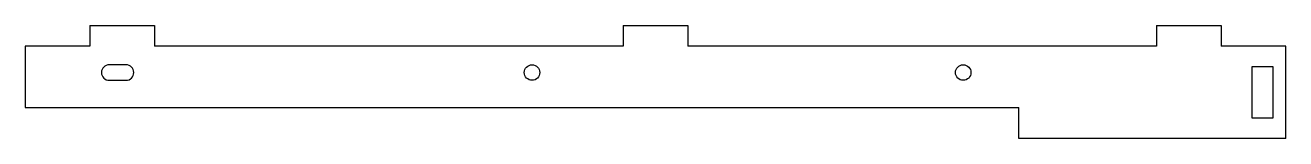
# Model space of a CAD drawing. Header units: millimetres. Extents: x -98 to 98, y -10 to 8.
import ezdxf

# ---------------------------------------------------------------- set-up
doc = ezdxf.new("R2010")
doc.units = ezdxf.units.MM

msp = doc.modelspace()

# ---------------------------------------------------------------- linework, layer by layer
at = {"color": 7, "linetype": 'Continuous', "lineweight": 25}
for p, q in [((-87.5, 7.925), (-77.5, 7.925)), ((-87.5, 7.925), (-87.5, 4.75)), ((-77.5, 7.925), (-77.5, 4.75)), ((-5, 7.925), (5, 7.925)), ((-5, 7.925), (-5, 4.75)), ((5, 7.925), (5, 4.75)), ((77.5, 7.925), (87.5, 7.925)), ((77.5, 7.925), (77.5, 4.75)), ((87.5, 7.925), (87.5, 4.75)), ((-97.5, 4.75), (-97.5, -4.75)), ((-87.5, 4.75), (-97.5, 4.75)), ((-5, 4.75), (-77.5, 4.75)), ((77.5, 4.75), (5, 4.75)), ((97.5, 4.75), (87.5, 4.75)), ((97.5, -9.55), (97.5, 4.75)), ((-81.9, 1.85), (-84.5, 1.85)), ((92.3, -6.4), (92.3, 1.6)), ((92.3, 1.6), (95.475, 1.6)), ((95.475, 1.6), (95.475, -6.4)), ((-84.5, -0.55), (-81.9, -0.55)), ((-97.5, -4.75), (56.2, -4.75)), ((56.2, -9.55), (56.2, -4.75)), ((95.475, -6.4), (92.3, -6.4)), ((97.5, -9.55), (56.2, -9.55))]:
    msp.add_line(p, q, dxfattribs=at)
for centre in [(-19.1, 0.65), (47.6, 0.65)]:
    msp.add_circle(centre, 1.2, dxfattribs=at)
for centre, start, end in [((-84.5, 0.65), 90, 270), ((-81.9, 0.65), 270, 90)]:
    msp.add_arc(centre, 1.2, start, end, dxfattribs=at)

doc.saveas('drawing.dxf')
